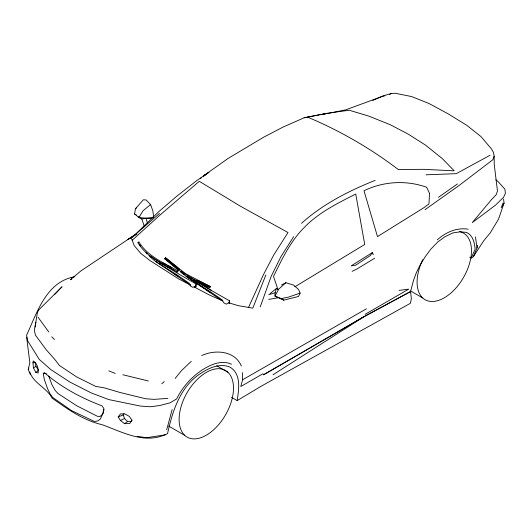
<?xml version="1.0" encoding="UTF-8"?>
<svg xmlns="http://www.w3.org/2000/svg" width="532" height="532" viewBox="0 0 532 532"><rect width="100%" height="100%" fill="white"/><g stroke="black" fill="none" stroke-linecap="round" stroke-linejoin="round"><path stroke-width="0.8" d="M178.559 270.382L164.747 258.798L165.585 257.674L185.488 273.654L210.606 286.701L209.768 287.659L198.163 282.492M164.747 258.798L165.585 257.674M278.602 289.488L276.434 288.45L275.15 292.76L274.938 296.111L283.716 300.148L298.565 296.444L300.134 293.085L298.512 289.435L293.591 285.099L285.864 282.698L281.514 285.019M32.977 362.897L33.25 360.942C37.313 363.263 38.517 368.576 38.171 372.965L35.89 372.486L33.416 367.812L32.977 362.897L35.099 362.372L35.957 366.455L38.63 370.112L35.89 372.486M231.447 397.298L237.172 400.603C238.848 389.537 241.521 373.949 230.01 367.14C220.554 363.11 210.18 367.319 202.1 372.546C180.561 385.427 172.607 410.551 167.547 433.633C145.017 444.965 123.318 432.31 101.725 424.569C83.325 420.4 67.345 408.942 52.156 398.169C46.809 387.781 33.416 383.306 29.759 371.981M35.079 326.961L37.493 312.058L39.248 309.411L62.044 286.748L54.45 294.715M134.563 213.917L135.467 208.737L143.314 199.826L146.061 199.926L150.576 204.587L152.81 210.712L153.701 217.149L141.811 218.978L138.912 217.575L134.563 213.917L136.618 215.214M35.877 322.179L34.354 330.292L35.438 335.147L46.397 349.95L54.663 359.24L59.471 365.511L76.488 376.822L95.574 386.352L104.132 387.801L120.086 392.496L145.628 398.761L154.001 399.366L167.886 398.395M229.405 300.733L229.239 303.606L229.405 300.733C213.099 291.549 196.634 282.126 181.332 271.234L180.554 272.032L186.579 276.613L222.449 301.006M469.756 257.202L471.179 258.027L473.307 256.776L477.011 248.012L477.61 245.139M30.477 374.747L28.236 369.474L29.852 362.784L26.627 337.182M194.559 287.706L195.969 286.901L195.676 285.757L196.128 284.015L179.118 274.226L154.466 258.978M196.115 286.316L196.128 284.015M166.709 429.723L172.142 409.587M242.339 372.599L242.599 379.775L240.797 386.525L263.014 373.717M104.013 409.514L102.816 413.843L100.229 416.403L97.529 416.35L76.788 405.796L57.875 393.454L55.142 390.375L51.784 384.377L48.764 376.064M503.585 198.981L504.05 203.157L498.537 219.124L490.318 232.763L483.455 241.149L473.307 256.776M260.201 306.944L271.2 276.301L280.896 256.73L293.631 236.693M327.433 113.542L345.747 109.845L385.86 95.082L391.486 93.406L395.396 93.3L411.648 96.565L428.892 103.447L448.217 113.868L466.803 125.333L481.021 136.618L491.222 148.621L493.39 152.245L494.142 156.215L492.818 159.773L459.076 185.488L425.015 209.694M265.874 274.884L252.8 308.161L238.15 305.627L229.086 302.908M503.053 203.111L501.197 207.759L504.05 203.157M132.082 420.16L131.451 421.59L127.633 421.497L124.581 423.691L120.425 420.46L118.204 416.882L120.451 413.909L124.84 413.896L129.303 416.396L131.776 419.941L129.841 423.485L124.581 423.691M28.236 369.474L28.874 368.044M248.53 307.423L263.639 274.266L273.86 254.795L288.012 232.537L240.663 206.356L199.274 181.306L160.425 214.682L132.175 240.245M471.179 258.027L475.109 249.408C474.591 242.865 473.141 235.503 466.551 232.424L460.366 231.799L452.805 232.93L444.812 236.826L437.75 242.013L430.86 249.122L425.141 256.863L420.366 264.597L416.463 272.397L413.417 280.677L410.558 291.556L411.376 298.711L410.345 303.326L261.498 386.026L237.172 400.603M118.204 416.882L123.205 414.933L123.983 413.69M372.44 252.534L370.372 255.54L355.615 265.202L351.173 265.874L372.44 252.534L373.271 254.675M175.121 378.471L181.452 370.678L191.241 361.341M187.616 276.115L209.362 287.24L210.2 286.289M138.007 242.858L138.819 241.728C147.504 256.424 163.776 262.615 177.768 270.881L178.187 271.307M137.968 242.672C146.573 257.515 163.091 263.254 176.91 271.825L177.768 270.881M301.504 223.327C322.731 204.188 348.713 190.902 375.113 180.388M285.864 282.698L278.755 289.109L274.938 296.111L281.242 298.598L283.716 300.148M43.278 373.531L44.342 372.573C61.107 387.263 81.236 398.002 102.018 405.869L103.886 408.523L102.969 413.444L100.229 419.183L97.316 421.091L94.284 421.43L71.428 410.558L52.555 397.344L50.041 393.793L47.634 388.812L44.329 379.589L43.278 373.531L46.39 373.71M135.467 208.737L136.691 207.66M159.474 213.452L131.324 238.023L134.237 245.638L140.847 253.432L150.11 260.647L178.499 278.828L190.855 285.265M161.735 383.785L164.308 381.617M150.576 204.587L143.042 210.752L138.912 217.575L152.099 218.612M270.03 293.664L276.434 288.45M200.285 178.592L201.495 177.675M437.231 239.892C445.63 232.304 456.769 227.29 468.253 229.212M438.415 197.339L457.467 183.932M203.45 176.298L206.157 174.463M206.389 173.991L203.756 175.7L228.068 158.456L263.639 137.203L282.898 127.148L304.164 117.778L326.808 113.336L349.238 110.224L368.782 116.102L390.448 124.814L408.29 134.177L425.201 144.884L442.192 158.489L454.215 170.832L423.785 169.329L398.269 169.502C370.378 148.295 339.895 130.646 307.556 117.126L304.164 117.778M207.699 173.139L209.016 172.282L207.68 173.139M206.35 173.997L196.634 180.687L176.491 196.448L158.942 211.49L135.081 234.705L81.13 270.748L70.39 279.699L71.893 279.001M273.022 374.767L363.157 317.205L410.558 291.556L365.005 316.048L263.453 374.847L363.157 317.205M374.641 258.253L356.932 268.999L352.131 271.333M294.861 286.788L364.726 244.474L355.735 194.02C337.494 203.344 318.482 212.627 304.118 227.623C290.366 241.322 281.987 259.217 273.501 276.401L277.95 289.568M229.039 302.515L226.286 304.171L223.799 302.801L222.25 299.915L210.054 291.509L186.579 276.613M389.657 94.477L391.486 93.406M242.599 379.775L366.468 308.786M365.165 314.299L408.742 289.135L399.053 290.406M195.676 285.757L192.863 287.373L190.476 286.036L189.139 283.25L177.648 275.263L155.53 261.385L149.951 256.916L150.742 256.125L153.223 258.027M490.065 155.244L456.276 173.665L426.026 174.802M33.416 367.812L35.957 366.455M120.425 420.46L124.528 418.544L127.633 421.497M372.786 100.435L382.601 96.139L384.789 95.78M300.134 293.085L288.537 297.115L281.242 298.598M74.946 276.687C46.304 281.561 37.213 312.344 26.6 335.187L27.777 340.999L39.288 359.446L50.733 369.527L69.792 382.003L91.384 393.002L108.794 399.579L140.541 406.109L150.543 406.747L159.846 405.504L169.987 402.844L176.631 398.96C182.29 387.496 190.855 377.667 201.435 370.472C210.007 364.806 221.438 359.512 231.54 364.234M201.761 355.542C215.214 349.285 234.964 350.708 241.402 366.069M268.746 294.708L275.15 292.76M321.86 114.666L325.843 113.861M307.556 117.126L326.808 113.336M268.7 299.39L278.263 297.76M165.605 434.77L146.453 437.723L137.11 436.313M71.241 277.677L72.798 277.564M122.845 374.747L148.375 380.992M108.821 370.871L115.185 373.424M222.316 300.673L210.473 295.493L194.486 287.16M197.645 280.377L210.606 286.701M162.599 262.868L166.21 264.63M159.527 262.788L174.489 270.695M167.62 265.415L171.843 267.776M410.684 291.017L422.674 297.94M216.704 365.79L227.909 372.26A38.45 22.198 -60 0 1 209.801 432.908A38.45 22.198 -60 0 1 181.206 406.215A38.45 22.198 -60 0 1 227.909 372.26M168.597 426.032L184.704 435.329M189.405 276.726L188.022 275.869L189.379 276.753M194.925 280.158L211.49 290.445M194.785 280.304L198.848 282.964M155.53 261.385L189.425 284.394M174.529 273.967L177.921 276.248M204.175 288.331L186.034 275.975M205.525 289.248L210.266 292.46M138.566 216.63L139.863 217.568M495.837 179.809L497.819 181.299L504.901 189.193L505.4 193.289L503.545 197.286L495.478 205.159L472.296 222.582L491.089 200.085L496.316 194.506L497.453 190.968L494.241 164.415L494.142 156.215M184.651 274.612L164.747 258.632M165.578 257.84L179.397 269.425M145.948 252.693L147.158 253.804M148.967 255.473L150.177 256.59M51.75 336.803L54.41 339.456M176.91 271.825L177.329 272.251M209.362 287.24L209.768 287.659M139.47 244.713L140.455 245.95M38.144 317.351L48.778 331.981M123.205 414.933L124.528 418.544M141.811 218.978L144.358 226.413M145.948 218.167L147.63 223.526M189.951 284.567L190.243 285.711M475.488 236.906L477.011 248.012M459.708 231.646A38.45 22.198 -60 0 1 466.384 271.918A38.45 22.198 -60 0 1 428.054 300.966A38.45 22.198 -60 0 1 422.747 259.656M429.524 193.296L428.938 203.995L423.918 207.68L377.481 236.587L363.994 190.755C383.399 181.299 406.308 179.962 426.631 187.257L429.524 193.296M136.724 233.967L127.62 239.673L136.771 234.013"/></g></svg>
